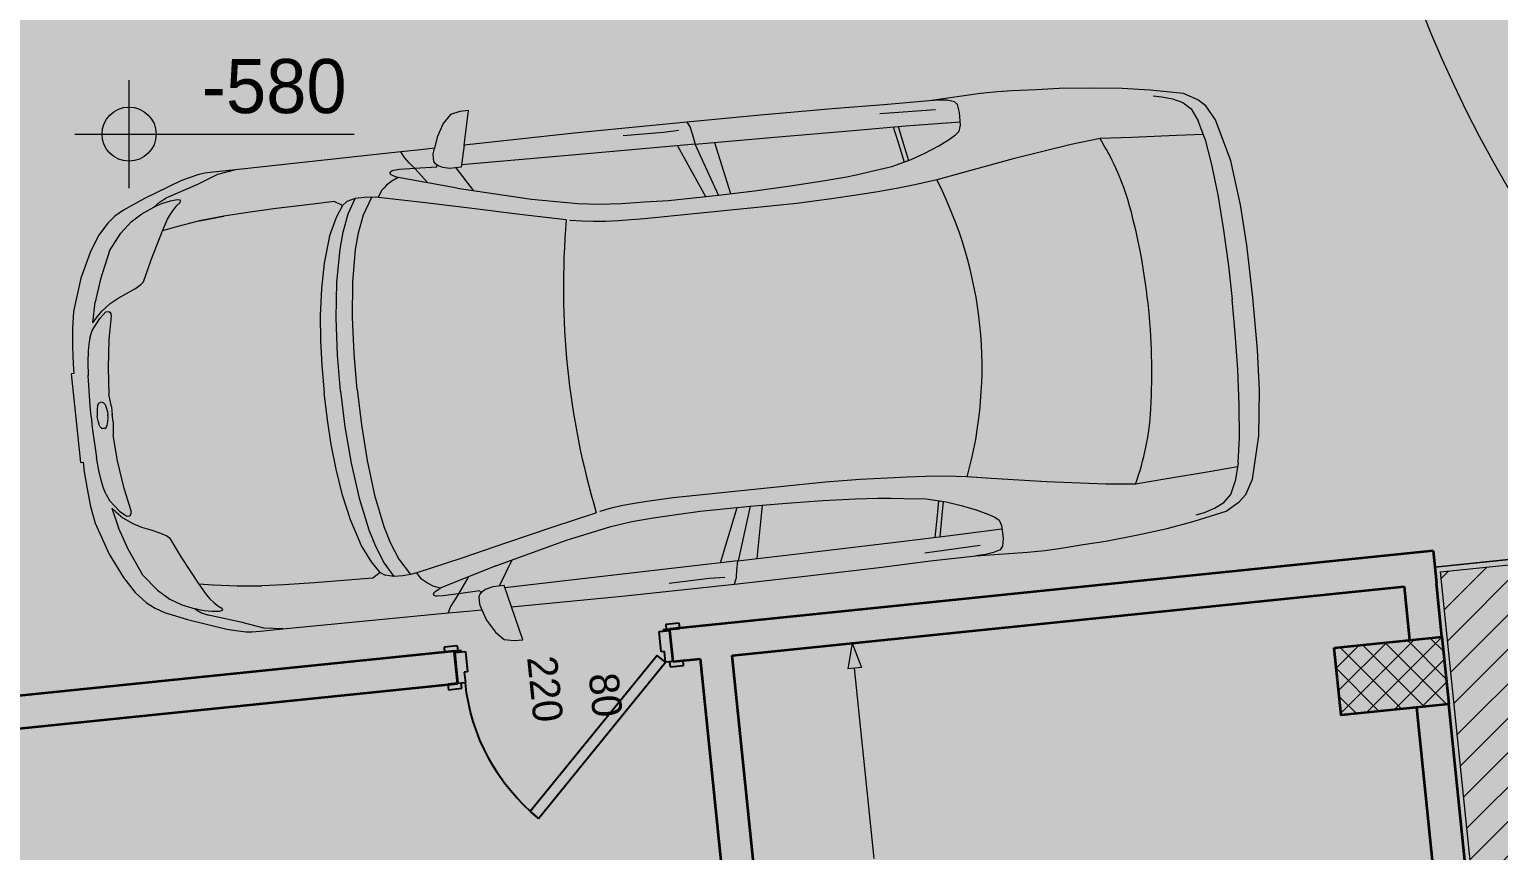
# Model space of a CAD drawing. Header units: millimetres. Extents: x 635850 to 824661, y -5878409 to -5774454.
# Drawn here: x 648276 to 653708, y -5822450 to -5819414 of the extents above; entities that cross this region are included whole.
import ezdxf

# ---------------------------------------------------------------- set-up
doc = ezdxf.new("R2010")
doc.units = ezdxf.units.MM
doc.header["$MEASUREMENT"] = 0
for name, color, linetype, lineweight, true_color in [('A - Ndertesa 2 - 2D Drafting_Pen_No__102', 7, 'Continuous', 13, 0xcccccc), ('A - Ndertesa 2 - 2D Drafting_Pen_No__82', 7, 'Continuous', 20, 0xaaaaaa), ('A - Ndertesa 2 - Muret_Pen_No__102', 7, 'Continuous', 13, 0xcccccc), ('A - Ndertesa 2 - Veturat_Pen_No__102', 7, 'Continuous', 13, 0xcccccc), ('A - Ndërtesa 2 - Dimensionimi Bazik _Pen_No__102', 7, 'Continuous', 13, 0xcccccc), ('A - Ndërtesa 2 - Dimensionimi Bazik _Pen_No__82', 7, 'Continuous', 20, 0xaaaaaa), ('ARCHICAD Door Markers_Pen_No__112', 7, 'Continuous', 13, 0xd5aaaa)]:
    doc.layers.add(name, color=color, linetype=linetype, lineweight=lineweight, true_color=true_color)
for name, color, linetype, lineweight in [('A - Ndertesa 2 - 2D Drafting_Pen_No__121', 255, 'Continuous', 0), ('A - Ndertesa 2 - Kuotat_Pen_No__101', 252, 'Continuous', 13), ('A - Ndertesa 2 - Muret_Pen_No__22', 8, 'Continuous', 35), ('A - Ndërtesa 2 - Shtyllat_Pen_No__101', 252, 'Continuous', 13), ('A - Ndërtesa 2 - Shtyllat_Pen_No__22', 8, 'Continuous', 35), ('ARCHICAD Doors_Pen_No__22', 8, 'Continuous', 35), ('ARCHICAD Doors_Pen_No__42', 8, 'Continuous', 25)]:
    doc.layers.add(name, color=color, linetype=linetype, lineweight=lineweight)
for name, color, linetype in [('A - Ndertesa 2 - Kuotat', 7, 'Continuous'), ('A - Ndertesa 2 - Muret', 7, 'Continuous'), ('A - Ndërtesa 2 - Dimensionimi Bazik', 7, 'Continuous'), ('A - Ndërtesa 2 - Shtyllat', 7, 'Continuous'), ('ARCHICAD Door Markers', 7, 'Continuous'), ('ARCHICAD Doors', 7, 'Continuous')]:
    doc.layers.add(name, color=color, linetype=linetype)
doc.styles.add('GENERATED_STYLE_1', font='GOTHIC.TTF')
doc.dimstyles.new('GENERATED_STYLE__1', dxfattribs={"dimtxt": 150, "dimasz": 91.78744, "dimexe": 0.18, "dimexo": 0.0625, "dimgap": 0, "dimtad": 0, "dimdec": 0, "dimlfac": 0.1, "dimzin": 0, "dimdsep": 46, "dimtxsty": 'GENERATED_STYLE_1', "dimblk": 'ARROWHEAD_5', "dimblk1": 'ARROWHEAD_5', "dimblk2": 'ARROWHEAD_5', "dimcen": 0.09, "dimse1": 1, "dimse2": 1, "dimclrd": 256, "dimclre": 256, "dimclrt": 256, "dimadec": 0, "dimazin": 0, "dimtfac": 1, "dimtdec": 4, "dimtmove": 0, "dimatfit": 3, "dimfxl": 0, "dimtolj": 1, "dimtzin": 0, "dimarcsym": 0})

# ---------------------------------------------------------------- blocks, each defined once
blk = doc.blocks.new('Door 25_2')
at = {"layer": 'ARCHICAD Doors_Pen_No__22', "color": 8, "linetype": 'Continuous', "lineweight": 35}
for p, q in [((-400, 0), (-437, 0)), ((-400, 0), (-437, 0)), ((-400, 0), (-400, -115)), ((-400, 0), (-400, -115)), ((400, 0), (400, -115)), ((400, 0), (400, -115)), ((400, 0), (437, 0)), ((400, 0), (437, 0)), ((-400, -120), (-437, -120)), ((-400, -120), (-437, -120)), ((-400, -115), (-400, -120)), ((-400, -115), (-400, -120)), ((400, -115), (400, -120)), ((400, -115), (400, -120)), ((400, -120), (437, -120)), ((400, -120), (437, -120))]:
    blk.add_line(p, q, dxfattribs=at)
at = {"layer": 'ARCHICAD Doors_Pen_No__42', "color": 8, "linetype": 'Continuous', "lineweight": 25}
for p, q in [((-182.4, 497.8), (-154.1, 526.1)), ((343.7, -28.3), (-182.4, 497.8)), ((-154.1, 526.1), (372, 0)), ((-437, 0), (-437, 19)), ((-437, 19), (-387, 19)), ((-387, 0), (-437, 0)), ((-372, 0), (-400, 0)), ((-400, 0), (-400, -115)), ((-387, 19), (-387, 0)), ((-372, -40), (-372, 0)), ((372, 0), (343.7, -28.3)), ((400, 0), (372, 0)), ((372, 0), (372, -40)), ((387, 19), (437, 19)), ((387, 0), (387, 19)), ((437, 0), (387, 0)), ((400, -115), (400, 0)), ((437, 19), (437, 0)), ((-360, -40), (-372, -40)), ((-360, -115), (-360, -40)), ((372, -40), (360, -40)), ((360, -40), (360, -115)), ((-437, -139), (-437, -120)), ((-437, -120), (-387, -120)), ((-387, -139), (-437, -139)), ((-400, -120), (-400, -115)), ((-400, -115), (-375, -115)), ((-400, -115), (-360, -115)), ((-375, -120), (-400, -120)), ((-387, -120), (-387, -139)), ((-375, -115), (-375, -120)), ((360, -115), (400, -115)), ((375, -120), (375, -115)), ((375, -115), (400, -115)), ((400, -120), (375, -120)), ((387, -120), (437, -120)), ((387, -139), (387, -120)), ((437, -139), (387, -139)), ((400, -115), (400, -120)), ((437, -120), (437, -139))]:
    blk.add_line(p, q, dxfattribs=at)
blk.add_arc((372, 0), 744, 135, 180, dxfattribs=at)
blk = doc.blocks.new('D Marker 25_7')
at = {"layer": 'ARCHICAD Door Markers_Pen_No__112', "color": 9, "lineweight": 13, "true_color": 0xd5aaaa, "char_height": 110, "attachment_point": 7, "rotation": 270, "style": 'GENERATED_STYLE_1'}
for s, insert in [('\\A1;{\\pql;\\pt0;\\fCentury Gothic|b0|i0|c0|p34;220\\fCentury Gothic|b0|i0|c0|p34;\\A1{\\H.66x;\\S^  ;}\\fCentury Gothic|b0|i0|c0|p34;\\fCentury Gothic|b0|i0|c0|p34;}', (-167.8, -50.1)), ('\\A1;{\\pql;\\pt0;\\fCentury Gothic|b0|i0|c0|p34;80\\fCentury Gothic|b0|i0|c0|p34;\\A1{\\H.66x;\\S^  ;}\\fCentury Gothic|b0|i0|c0|p34;\\fCentury Gothic|b0|i0|c0|p34;}', (52.2, -136))]:
    blk.add_mtext(s, dxfattribs=dict(at, insert=insert))
blk = doc.blocks.new('Wall_70', base_point=(648140.3, -5821888.4))
at = {"layer": 'A - Ndertesa 2 - Muret_Pen_No__102', "linetype": 'Continuous', "lineweight": 0, "true_color": 0xcccccc}
for points in [[(653346.3, -5821354.3), (650643.9, -5821631.6), (650656.1, -5821750.9), (653358.6, -5821473.7)], [(653465.7, -5821342.1), (653346.3, -5821354.3), (653358.6, -5821473.7)], [(653358.6, -5821473.7), (653477.9, -5821461.5), (653465.7, -5821342.1)], [(648140.3, -5821888.4), (648152.6, -5822007.8), (649860.3, -5821832.6), (649848.1, -5821713.2)]]:
    blk.add_hatch(color=254, dxfattribs=at).paths.add_polyline_path(points)
at = {"layer": 'A - Ndertesa 2 - Muret_Pen_No__22', "color": 8, "linetype": 'Continuous', "lineweight": 35}
for p, q in [((650643.9, -5821631.6), (650680.7, -5821627.8)), ((650644.4, -5821636.5), (650643.9, -5821631.6)), ((650656.1, -5821750.9), (650644.4, -5821636.5)), ((649848.1, -5821713.2), (649811.2, -5821717)), ((649848.6, -5821718.2), (649848.1, -5821713.2)), ((649860.3, -5821832.6), (649848.6, -5821718.2)), ((650656.1, -5821750.9), (650692.9, -5821747.2)), ((649860.3, -5821832.6), (649823.5, -5821836.3))]:
    blk.add_line(p, q, dxfattribs=at)
at = {"layer": 'A - Ndertesa 2 - Muret_Pen_No__22', "color": 8, "linetype": 'Continuous', "lineweight": 35, "flags": 128}
for points in [[(653465.7, -5821342.1), (650643.9, -5821631.6)], [(653465.7, -5821342.1), (653477.9, -5821461.5)], [(650875, -5821728.5), (653358.6, -5821473.7)], [(649848.1, -5821713.2), (648140.3, -5821888.4)], [(650656.1, -5821750.9), (650755.6, -5821740.7)], [(648152.6, -5822007.8), (649860.3, -5821832.6)], [(648152.6, -5822007.8), (648140.3, -5821888.4)]]:
    blk.add_lwpolyline(points, dxfattribs=at)
at = {"layer": 'ARCHICAD Door Markers', "color": 161, "lineweight": 25, "true_color": 0x40a5ff, "rotation": 5.857081963730829}
blk.add_blockref('D Marker 25_7', (650246, -5821672.4), dxfattribs=at)
at = {"layer": 'ARCHICAD Doors', "color": 21, "linetype": 'Continuous', "lineweight": 18, "true_color": 0xff9955, "xscale": -1, "zscale": 1000, "rotation": 185.8570819637308}
blk.add_blockref('Door 25_2', (650258.2, -5821791.8), dxfattribs=at)
blk = doc.blocks.new('Wall_71', base_point=(653465.7, -5821342.1))
at = {"layer": 'A - Ndertesa 2 - Muret_Pen_No__102', "linetype": 'Continuous', "lineweight": 0, "true_color": 0xcccccc}
for points in [[(653477.9, -5821461.5), (653358.6, -5821473.7), (653378.9, -5821672), (653498.3, -5821659.7)], [(653404.4, -5821920.7), (653562.6, -5823463.1), (653681.9, -5823450.8), (653523.8, -5821908.4)]]:
    blk.add_hatch(color=254, dxfattribs=at).paths.add_polyline_path(points)
at = {"layer": 'A - Ndertesa 2 - Muret_Pen_No__22', "color": 8, "linetype": 'Continuous', "lineweight": 35, "flags": 128}
for points in [[(653358.6, -5821473.7), (653378.9, -5821672)], [(653498.3, -5821659.7), (653477.9, -5821461.5)], [(653404.4, -5821920.7), (653562.6, -5823463.1)], [(653681.9, -5823450.8), (653523.8, -5821908.4)]]:
    blk.add_lwpolyline(points, dxfattribs=at)
blk = doc.blocks.new('Wall_75', base_point=(651019.3, -5823724))
at = {"layer": 'A - Ndertesa 2 - Muret_Pen_No__102', "linetype": 'Continuous', "lineweight": 0, "true_color": 0xcccccc}
blk.add_hatch(color=254, dxfattribs=at).paths.add_polyline_path([(651079, -5823717.9), (650875, -5821728.5), (650755.6, -5821740.7), (650959.6, -5823730.1)])
at = {"layer": 'A - Ndertesa 2 - Muret_Pen_No__22', "color": 8, "linetype": 'Continuous', "lineweight": 35, "flags": 128}
for points in [[(650755.6, -5821740.7), (650959.6, -5823730.1)], [(651079, -5823717.9), (650875, -5821728.5)]]:
    blk.add_lwpolyline(points, dxfattribs=at)
blk = doc.blocks.new('Column_99', base_point=(653312.1, -5821804.5))
at = {"layer": 'A - Ndërtesa 2 - Shtyllat_Pen_No__101', "linetype": 'Continuous', "lineweight": 13}
h = blk.add_hatch(dxfattribs=at)
h.set_pattern_fill('Concrete_Block', color=252, style=0, pattern_type=2)
h.set_pattern_definition([(45, (664183.82, -5827429.525), (-45.96194, 45.96194), []), (135, (664183.82, -5827429.525), (45.96194, 45.96194), [])])
h.paths.add_polyline_path([(653100.4, -5821700.5), (653125.9, -5821949.2), (653523.8, -5821908.4), (653498.3, -5821659.7)])
at = {"layer": 'A - Ndërtesa 2 - Shtyllat_Pen_No__22', "color": 8, "linetype": 'Continuous', "lineweight": 35, "flags": 128}
blk.add_lwpolyline([(653100.4, -5821700.5), (653498.3, -5821659.7), (653523.8, -5821908.4), (653125.9, -5821949.2)], close=True, dxfattribs=at)
blk = doc.blocks.new('Car 05 25_2')
at = {"layer": 'A - Ndertesa 2 - Veturat_Pen_No__102', "color": 254, "linetype": 'Continuous', "lineweight": 13, "true_color": 0xcccccc}
for p, q in [((124.6, 791.4), (129, 820.5)), ((129, 820.5), (138.9, 832.4)), ((138.9, 832.4), (165.2, 840.3)), ((165.2, 840.3), (194.7, 844.3)), ((194.7, 844.3), (230.8, 845.5)), ((210.9, 809.2), (418.1, 816.2)), ((1119.5, 833.3), (1115.1, 808.9)), ((1120.2, 836.3), (1119.5, 833.3)), ((1120.7, 838.2), (1120.2, 836.3)), ((1129.9, 858.5), (1120.7, 838.2)), ((1162.6, 830.5), (1220.1, 829.1)), ((1220.1, 829.1), (1369.7, 831.5)), ((1957.8, 858.1), (1977.2, 777.4)), ((2075.3, 835.7), (2067.9, 857.7)), ((2075.2, 809.4), (2075.3, 835.7)), ((2166.8, 813.8), (2182.3, 834.1)), ((2182.3, 834.1), (2193.2, 856.5)), ((2808, 852.6), (2876.9, 843.3)), ((2876.9, 843.3), (2954.2, 813.7)), ((2904.1, 832.9), (2905.1, 832.8)), ((-664.9, 761), (-701.1, 743.3)), ((-626.6, 772.5), (-664.9, 761)), ((-594.9, 778.5), (-626.6, 772.5)), ((125.7, 743.9), (124.6, 791.4)), ((327.4, 761.9), (125.4, 756.5)), ((522, 764.7), (327.4, 761.9)), ((355.3, 762.3), (339.1, 683.1)), ((373.4, 762.6), (357.2, 683.4)), ((813.6, 769.3), (522, 764.7)), ((1108.6, 774), (813.6, 769.3)), ((1036.3, 772.8), (996.5, 578.8)), ((1042, 578), (1107.6, 774)), ((1173.3, 774.9), (1090.3, 577.9)), ((1115.1, 808.9), (1108.6, 774)), ((1108.6, 774), (1537.6, 780)), ((1537.6, 780), (1975, 786.1)), ((1939.2, 686.2), (1995.9, 777.4)), ((1977.2, 777.4), (2019.6, 777.4)), ((2000.4, 701.6), (2213.5, 763)), ((2019.6, 777.4), (2044.5, 783.1)), ((2044.5, 783.1), (2063.4, 792.3)), ((2063.4, 792.3), (2070.4, 799.9)), ((2068.7, 787.7), (2065.4, 794.5)), ((2068.7, 787.7), (2148, 790.5)), ((2070.4, 799.9), (2075.2, 809.4)), ((2106.5, 732.2), (2148, 790.5)), ((2148, 790.5), (2166.8, 813.8)), ((2148, 790.5), (2205.6, 792.2)), ((2205.6, 792.2), (2227.2, 791)), ((2226.6, 769.9), (2213.5, 763)), ((2213.5, 763), (2238.3, 752.2)), ((2234.4, 774), (2226.6, 769.9)), ((2227.2, 791), (2232.6, 790)), ((2232.6, 790), (2237.9, 787.3)), ((2238.5, 776.9), (2234.4, 774)), ((2240.8, 784), (2237.9, 787.3)), ((2238.5, 776.9), (2240.9, 780.5)), ((2240.9, 780.5), (2240.8, 784)), ((2954.2, 813.7), (3075.8, 774.7)), ((3022.5, 758.3), (3023.7, 762.5)), ((3023.7, 762.5), (3034.6, 765.1)), ((3034.6, 765.1), (3046.9, 763.8)), ((3046.9, 763.8), (3060.9, 762.9)), ((3060.9, 762.9), (3089.9, 757.4)), ((3100.5, 763.1), (3075.8, 774.7)), ((3114.1, 753.3), (3100.5, 763.1)), ((-729.4, 716.4), (-750.6, 669.8)), ((-701.1, 743.3), (-729.4, 716.4)), ((132.4, 722.8), (125.7, 743.9)), ((146.7, 710.6), (132.4, 722.8)), ((171.3, 696.6), (146.7, 710.6)), ((2238.3, 752.2), (2258.5, 739.7)), ((2258.5, 739.7), (2269, 731.1)), ((2269, 731.1), (2278.8, 722)), ((2278.8, 722), (2293.8, 697.7)), ((3024.5, 753.7), (3022.5, 758.3)), ((3037.9, 743.5), (3024.5, 753.7)), ((3050.6, 730.7), (3037.9, 743.5)), ((3064.5, 714.6), (3050.6, 730.7)), ((3077, 697.8), (3064.5, 714.6)), ((3089.9, 757.4), (3108.4, 751.4)), ((3108.4, 751.4), (3122.9, 746.4)), ((3122.9, 746.4), (3114.1, 753.3)), ((3170.1, 726.6), (3122.9, 746.4)), ((3211.7, 701), (3170.1, 726.6)), ((-768.3, 602.3), (-750.6, 669.8)), ((212.6, 676.5), (171.3, 696.6)), ((266.3, 654.6), (212.6, 676.5)), ((319.5, 636.4), (266.3, 654.6)), ((339.1, 683.1), (329.6, 633.9)), ((357.2, 683.4), (346.8, 629.5)), ((2000.4, 701.6), (1730.4, 633.8)), ((1952.8, 621.3), (2122, 660)), ((2122, 660), (2293.8, 697.7)), ((2293.8, 697.7), (2317.2, 700.7)), ((2293.8, 697.6), (2293.8, 697.7)), ((2317.2, 700.7), (2345.7, 702.7)), ((2355.1, 639.9), (2317.2, 700.7)), ((2345.7, 702.7), (2378.9, 702)), ((2410.1, 649.1), (2378.9, 702)), ((2378.9, 702), (2410.6, 694.2)), ((2410.6, 694.2), (2410.6, 694.2)), ((2428.7, 681.7), (2410.6, 694.2)), ((2428.7, 681.7), (2457.3, 700)), ((2428.8, 681.7), (2428.7, 681.7)), ((2428.8, 681.7), (2456.7, 639.8)), ((2457.3, 700), (2535.5, 698)), ((2535.4, 698), (2673.2, 695.5)), ((2535.5, 698), (2535.5, 698)), ((2673.2, 695.5), (2787.2, 691.5)), ((2787.2, 691.5), (2868.4, 687.2)), ((2868.4, 687.2), (2959.7, 679)), ((2959.7, 679), (2868.4, 687.2)), ((2959.7, 679), (3047.2, 666.2)), ((3047.2, 666.2), (3100, 656.6)), ((3100, 656.6), (3077, 697.8)), ((3152.9, 553.9), (3100, 656.6)), ((3254.3, 663.2), (3211.7, 701)), ((3301.9, 602.8), (3254.3, 663.2)), ((-768.3, 602.3), (-782.8, 510)), ((-764.3, 617.3), (-665.7, 624)), ((-665.7, 624), (-500.9, 634.2)), ((-500.9, 634.2), (-383, 642)), ((-383, 642), (-274.2, 631.3)), ((-274.2, 631.3), (-56.4, 600.5)), ((-56.4, 600.5), (145.9, 566.6)), ((392.7, 617.8), (319.5, 636.4)), ((474.8, 607.1), (392.7, 617.8)), ((521.3, 601.6), (474.8, 607.1)), ((570, 596.8), (521.3, 601.6)), ((1562, 600.6), (1483.9, 590.1)), ((1730.4, 633.8), (1562, 600.6)), ((1779.6, 581.8), (1952.8, 621.3)), ((2379.8, 575.4), (2355.1, 639.9)), ((2436, 583.2), (2410.1, 649.1)), ((2456.7, 639.8), (2487.2, 574.3)), ((3301.9, 602.8), (3346, 501.4)), ((145.9, 566.6), (233.3, 552.3)), ((233.3, 552.3), (315.3, 541.4)), ((652.6, 591), (570, 596.8)), ((772.8, 585), (652.6, 591)), ((907.3, 580.3), (772.8, 585)), ((1042, 578), (907.3, 580.3)), ((1227.8, 577.5), (1042, 578)), ((1316.1, 580.5), (1227.8, 577.5)), ((1403, 584.4), (1316.1, 580.5)), ((1483.9, 590.1), (1403, 584.4)), ((1610.7, 544.1), (1779.6, 581.8)), ((2397.3, 514.3), (2379.8, 575.4)), ((2453.6, 521.6), (2436, 583.2)), ((2487.2, 574.3), (2491.8, 562)), ((2491.8, 562), (2517.9, 477)), ((3189.6, 475.6), (3152.9, 553.9)), ((-782.8, 510), (-794.5, 390.6)), ((315.3, 541.4), (384.3, 535.1)), ((384.3, 535.1), (454.2, 530.4)), ((454.2, 530.4), (526.2, 526.3)), ((526.2, 526.3), (627.7, 521.8)), ((627.7, 521.8), (756.8, 518.1)), ((756.8, 518.1), (1322.6, 518.1)), ((1322.6, 518.1), (1420.5, 521.7)), ((1420.5, 521.7), (1466.6, 524)), ((1466.6, 524), (1510.9, 527.6)), ((1510.9, 527.6), (1554.3, 533.1)), ((1554.3, 533.1), (1596.8, 541)), ((1597.3, 541.2), (1596.7, 540.9)), ((2419.3, 395.7), (2397.3, 514.3)), ((2477.6, 401.1), (2453.6, 521.6)), ((3346, 501.4), (3374.3, 419.6)), ((2517.9, 477), (2537.5, 384.1)), ((3199.4, 466.8), (3189.6, 475.6)), ((3220.7, 454.4), (3199.4, 466.8)), ((3256.1, 439.2), (3220.7, 454.4)), ((3288.4, 425.1), (3256.1, 439.2)), ((-794.5, 390.6), (-802.4, 258.7)), ((2433.7, 266.1), (2419.3, 395.7)), ((2493.9, 269.1), (2477.6, 401.1)), ((2537.5, 384.1), (2551.5, 285.6)), ((3319.4, 408.4), (3288.4, 425.1)), ((3353.5, 384.3), (3319.4, 408.4)), ((3377.2, 360), (3353.5, 384.3)), ((3391.1, 344.2), (3374.3, 419.6)), ((3321.2, 370.5), (3321, 362.1)), ((3321, 362.1), (3338.3, 276.9)), ((3324.7, 377.3), (3321.2, 370.5)), ((3328.3, 379.6), (3324.7, 377.3)), ((3338.5, 379.5), (3328.3, 379.6)), ((3363.6, 357.8), (3338.5, 379.5)), ((3396.7, 315.8), (3363.6, 357.8)), ((3391.1, 344.2), (3377.2, 360)), ((2551.5, 285.6), (2559.7, 193.7)), ((3338.3, 276.9), (3351.9, 172.7)), ((3408.1, 289.4), (3396.7, 315.8)), ((3408.1, 289.4), (3413.8, 267.3)), ((-802.4, 258.7), (-806.8, 124.9)), ((2441.6, 132), (2433.7, 266.1)), ((2503.1, 133.2), (2493.9, 269.1)), ((3413.8, 267.3), (3418.5, 242.9)), ((3418.5, 242.9), (3424, 200.7)), ((2559.7, 193.7), (2564.4, 101.2)), ((3351.9, 172.7), (3358.3, 75.9)), ((3424, 200.7), (3427.7, 152)), ((-806.8, 124.9), (-808, 0)), ((2444, 0), (2441.6, 132)), ((2506, 0), (2503.1, 133.2)), ((3432.4, 40), (3427.7, 152)), ((2564.4, 101.2), (2566, 0)), ((3354, 27.9), (3358.3, 75.9)), ((3431.8, 57.4), (3431.8, 56.8)), ((-806.8, -124.9), (-808, 0)), ((2444, 0), (2441.6, -132)), ((2564.4, -101.2), (2566, 0)), ((3354, 27.9), (3354, -0.8)), ((3354, -27.9), (3354, 0.8)), ((3370.9, 11.7), (3370.3, -0.8)), ((3370.9, -11.7), (3370.3, 0.8)), ((3372.5, 23.7), (3370.9, 11.7)), ((3376.3, 39), (3372.5, 23.7)), ((3382, 46.6), (3376.3, 39)), ((3386.2, 48.4), (3382, 46.6)), ((3386.2, 48.4), (3394.3, 48.4)), ((3398.5, 46.6), (3394.3, 48.4)), ((3404.2, 39), (3398.5, 46.6)), ((3404.2, 39), (3408, 23.7)), ((3408, 23.7), (3409.8, 8.1)), ((3409.8, 8.1), (3409.8, 0)), ((3432, 0), (3432.4, 40)), ((3432, 0), (3432.4, -40)), ((2506, 0), (2503.1, -133.2)), ((3354, -27.9), (3358.3, -75.9)), ((3372.5, -23.7), (3370.9, -11.7)), ((3376.3, -39), (3372.5, -23.7)), ((3382, -46.6), (3376.3, -39)), ((3386.2, -48.4), (3382, -46.6)), ((3386.2, -48.4), (3394.3, -48.4)), ((3398.5, -46.6), (3394.3, -48.4)), ((3404.2, -39), (3398.5, -46.6)), ((3404.2, -39), (3408, -23.7)), ((3408, -23.7), (3409.8, -8.1)), ((3409.8, -8.1), (3409.8, 0)), ((3432.4, -40), (3427.7, -152)), ((2559.7, -193.7), (2564.4, -101.2)), ((3351.9, -172.7), (3358.3, -75.9)), ((3431.8, -57.4), (3431.8, -56.8)), ((-802.4, -258.7), (-806.8, -124.9)), ((2441.6, -132), (2433.7, -266.1)), ((2503.1, -133.2), (2493.9, -269.1)), ((3424, -200.7), (3427.7, -152)), ((2551.5, -285.6), (2559.7, -193.7)), ((3338.3, -276.9), (3351.9, -172.7)), ((3418.5, -242.9), (3424, -200.7)), ((-794.5, -390.6), (-802.4, -258.7)), ((2433.7, -266.1), (2419.3, -395.7)), ((2493.9, -269.1), (2477.6, -401.1)), ((3408.1, -289.4), (3413.8, -267.3)), ((3413.8, -267.3), (3418.5, -242.9)), ((2537.5, -384.1), (2551.5, -285.6)), ((3321, -362.1), (3338.3, -276.9)), ((3396.7, -315.8), (3363.6, -357.8)), ((3408.1, -289.4), (3396.7, -315.8)), ((3321.2, -370.5), (3321, -362.1)), ((3324.7, -377.3), (3321.2, -370.5)), ((3328.3, -379.6), (3324.7, -377.3)), ((3338.5, -379.5), (3328.3, -379.6)), ((3363.6, -357.8), (3338.5, -379.5)), ((3377.2, -360), (3353.5, -384.3)), ((3391.1, -344.2), (3374.3, -419.6)), ((3391.1, -344.2), (3377.2, -360)), ((-782.8, -510), (-794.5, -390.6)), ((2419.3, -395.7), (2397.3, -514.3)), ((2477.6, -401.1), (2453.6, -521.6)), ((2517.9, -477), (2537.5, -384.1)), ((3288.4, -425.1), (3256.1, -439.2)), ((3319.4, -408.4), (3288.4, -425.1)), ((3353.5, -384.3), (3319.4, -408.4)), ((3346, -501.4), (3374.3, -419.6)), ((2491.8, -562), (2517.9, -477)), ((3189.6, -475.6), (3152.9, -553.9)), ((3199.4, -466.8), (3189.6, -475.6)), ((3220.7, -454.4), (3199.4, -466.8)), ((3256.1, -439.2), (3220.7, -454.4)), ((-768.3, -602.3), (-782.8, -510)), ((233.3, -552.3), (315.3, -541.4)), ((315.3, -541.4), (384.3, -535.1)), ((384.3, -535.1), (454.2, -530.4)), ((454.2, -530.4), (526.2, -526.3)), ((526.2, -526.3), (627.7, -521.8)), ((627.7, -521.8), (756.8, -518.1)), ((756.8, -518.1), (1322.6, -518.1)), ((1322.6, -518.1), (1420.5, -521.7)), ((1420.5, -521.7), (1466.6, -524)), ((1466.6, -524), (1510.9, -527.6)), ((1510.9, -527.6), (1554.3, -533.1)), ((1554.3, -533.1), (1596.8, -541)), ((1597.3, -541.2), (1596.7, -540.9)), ((2397.3, -514.3), (2379.8, -575.4)), ((2453.6, -521.6), (2436, -583.2)), ((3301.9, -602.8), (3346, -501.4)), ((-56.4, -600.5), (145.9, -566.6)), ((145.9, -566.6), (233.3, -552.3)), ((570, -596.8), (521.3, -601.6)), ((652.6, -591), (570, -596.8)), ((772.8, -585), (652.6, -591)), ((907.3, -580.3), (772.8, -585)), ((1042, -578), (907.3, -580.3)), ((1036.3, -772.8), (996.5, -578.8)), ((1227.8, -577.5), (1042, -578)), ((1042, -578), (1107.6, -774)), ((1173.3, -774.9), (1090.3, -577.9)), ((1316.1, -580.5), (1227.8, -577.5)), ((1403, -584.4), (1316.1, -580.5)), ((1483.9, -590.1), (1403, -584.4)), ((1562, -600.6), (1483.9, -590.1)), ((1610.7, -544.1), (1779.6, -581.8)), ((1779.6, -581.8), (1952.8, -621.3)), ((2379.8, -575.4), (2355.1, -639.9)), ((2436, -583.2), (2410.1, -649.1)), ((2456.7, -639.8), (2487.2, -574.3)), ((2487.2, -574.3), (2491.8, -562)), ((3152.9, -553.9), (3100, -656.6)), ((-768.3, -602.3), (-750.6, -669.8)), ((-764.3, -617.3), (-665.7, -624)), ((-665.7, -624), (-500.9, -634.2)), ((-500.9, -634.2), (-383, -642)), ((-383, -642), (-274.2, -631.3)), ((-274.2, -631.3), (-56.4, -600.5)), ((319.5, -636.4), (266.3, -654.6)), ((392.7, -617.8), (319.5, -636.4)), ((339.1, -683.1), (329.6, -633.9)), ((357.2, -683.4), (346.8, -629.5)), ((474.8, -607.1), (392.7, -617.8)), ((521.3, -601.6), (474.8, -607.1)), ((1730.4, -633.8), (1562, -600.6)), ((2000.4, -701.6), (1730.4, -633.8)), ((1952.8, -621.3), (2122, -660)), ((2355.1, -639.9), (2317.2, -700.7)), ((2410.1, -649.1), (2378.9, -702)), ((2428.8, -681.7), (2456.7, -639.8)), ((3301.9, -602.8), (3254.3, -663.2)), ((-729.4, -716.4), (-750.6, -669.8)), ((171.3, -696.6), (146.7, -710.6)), ((212.6, -676.5), (171.3, -696.6)), ((266.3, -654.6), (212.6, -676.5)), ((355.3, -762.3), (339.1, -683.1)), ((373.4, -762.6), (357.2, -683.4)), ((1939.2, -686.2), (1995.9, -777.4)), ((2000.4, -701.6), (2213.5, -763)), ((2122, -660), (2293.8, -697.7)), ((2278.8, -722), (2293.8, -697.7)), ((2293.8, -697.6), (2293.8, -697.7)), ((2293.8, -697.7), (2317.2, -700.7)), ((2317.2, -700.7), (2345.7, -702.7)), ((2345.7, -702.7), (2378.9, -702)), ((2378.9, -702), (2410.6, -694.2)), ((2428.7, -681.7), (2410.6, -694.2)), ((2410.6, -694.2), (2410.6, -694.2)), ((2428.8, -681.7), (2428.7, -681.7)), ((2428.7, -681.7), (2457.3, -700)), ((2457.3, -700), (2535.5, -698)), ((2535.4, -698), (2673.2, -695.5)), ((2535.5, -698), (2535.5, -698)), ((2673.2, -695.5), (2787.2, -691.5)), ((2787.2, -691.5), (2868.4, -687.2)), ((2868.4, -687.2), (2959.7, -679)), ((2959.7, -679), (2868.4, -687.2)), ((2959.7, -679), (3047.2, -666.2)), ((3047.2, -666.2), (3100, -656.6)), ((3077, -697.8), (3064.5, -714.6)), ((3100, -656.6), (3077, -697.8)), ((3211.7, -701), (3170.1, -726.6)), ((3254.3, -663.2), (3211.7, -701)), ((-701.1, -743.3), (-729.4, -716.4)), ((-664.9, -761), (-701.1, -743.3)), ((125.7, -743.9), (124.6, -791.4)), ((327.4, -761.9), (125.4, -756.5)), ((132.4, -722.8), (125.7, -743.9)), ((146.7, -710.6), (132.4, -722.8)), ((2106.5, -732.2), (2148, -790.5)), ((2213.5, -763), (2238.3, -752.2)), ((2238.3, -752.2), (2258.5, -739.7)), ((2258.5, -739.7), (2269, -731.1)), ((2269, -731.1), (2278.8, -722)), ((3024.5, -753.7), (3022.5, -758.3)), ((3022.5, -758.3), (3023.7, -762.5)), ((3037.9, -743.5), (3024.5, -753.7)), ((3050.6, -730.7), (3037.9, -743.5)), ((3064.5, -714.6), (3050.6, -730.7)), ((3060.9, -762.9), (3089.9, -757.4)), ((3089.9, -757.4), (3108.4, -751.4)), ((3114.1, -753.3), (3100.5, -763.1)), ((3108.4, -751.4), (3122.9, -746.4)), ((3122.9, -746.4), (3114.1, -753.3)), ((3170.1, -726.6), (3122.9, -746.4)), ((-626.6, -772.5), (-664.9, -761)), ((-594.9, -778.5), (-626.6, -772.5)), ((124.6, -791.4), (129, -820.5)), ((210.9, -809.2), (418.1, -816.2)), ((522, -764.7), (327.4, -761.9)), ((813.6, -769.3), (522, -764.7)), ((1108.6, -774), (813.6, -769.3)), ((1108.6, -774), (1537.6, -780)), ((1115.1, -808.9), (1108.6, -774)), ((1119.5, -833.3), (1115.1, -808.9)), ((1537.6, -780), (1975, -786.1)), ((1957.8, -858.1), (1977.2, -777.4)), ((1977.2, -777.4), (2019.6, -777.4)), ((2019.6, -777.4), (2044.5, -783.1)), ((2044.5, -783.1), (2063.4, -792.3)), ((2063.4, -792.3), (2070.4, -799.9)), ((2068.7, -787.7), (2065.4, -794.5)), ((2068.7, -787.7), (2148, -790.5)), ((2070.4, -799.9), (2075.2, -809.4)), ((2075.2, -809.4), (2075.3, -835.7)), ((2148, -790.5), (2166.8, -813.8)), ((2148, -790.5), (2205.6, -792.2)), ((2166.8, -813.8), (2182.3, -834.1)), ((2205.6, -792.2), (2227.2, -791)), ((2226.6, -769.9), (2213.5, -763)), ((2234.4, -774), (2226.6, -769.9)), ((2227.2, -791), (2232.6, -790)), ((2232.6, -790), (2237.9, -787.3)), ((2238.5, -776.9), (2234.4, -774)), ((2240.8, -784), (2237.9, -787.3)), ((2238.5, -776.9), (2240.9, -780.5)), ((2240.9, -780.5), (2240.8, -784)), ((2876.9, -843.3), (2954.2, -813.7)), ((2954.2, -813.7), (3075.8, -774.7)), ((3023.7, -762.5), (3034.6, -765.1)), ((3034.6, -765.1), (3046.9, -763.8)), ((3046.9, -763.8), (3060.9, -762.9)), ((3100.5, -763.1), (3075.8, -774.7)), ((129, -820.5), (138.9, -832.4)), ((138.9, -832.4), (165.2, -840.3)), ((165.2, -840.3), (194.7, -844.3)), ((194.7, -844.3), (230.8, -845.5)), ((1120.2, -836.3), (1119.5, -833.3)), ((1120.7, -838.2), (1120.2, -836.3)), ((1129.9, -858.5), (1120.7, -838.2)), ((1162.6, -830.5), (1220.1, -829.1)), ((1220.1, -829.1), (1369.7, -831.5)), ((2075.3, -835.7), (2067.9, -857.7)), ((2182.3, -834.1), (2193.2, -856.5)), ((2808, -852.6), (2876.9, -843.3))]:
    blk.add_line(p, q, dxfattribs=at)
at = {"layer": 'A - Ndertesa 2 - Veturat_Pen_No__102', "color": 254, "linetype": 'Continuous', "lineweight": 13, "true_color": 0xcccccc, "flags": 128}
blk.add_lwpolyline([(-483.1, -817.3), (-372.3, -830.2), (-251.8, -841), (-168.2, -844.6), (-78.4, -850.6), (-24, -852.3), (40.3, -852.3), (230.8, -845.5), (400, -847.6), (590.7, -851.7), (856.5, -856.2), (1129.9, -858.5), (1536.1, -860.4), (1957.8, -858.1), (1928.9, -983.2), (1961.1, -983.2), (1996.9, -974.9), (2026.9, -945), (2054.6, -897.6), (2067.9, -857.7), (2119.9, -857.4), (2193.2, -856.5), (2808, -852.6), (2855.7, -852.6), (2891.4, -852.5), (2922.5, -852), (2945.2, -849.4), (2989.6, -839.6), (3013.6, -833.1), (3154.3, -782.6), (3235.9, -747.6), (3269.1, -728.3), (3298.6, -705.6), (3337.3, -663.4), (3374.5, -603.6), (3418.4, -512.7), (3457.5, -393.1), (3468.3, -330.9), (3474.5, -263.7), (3478.3, -199.9), (3479.4, -164.9), (3489.5, -164.9), (3489.5, 164.9), (3479.4, 164.9), (3478.3, 199.9), (3474.5, 263.7), (3468.3, 330.9), (3457.5, 393.1), (3418.4, 512.7), (3374.5, 603.6), (3337.3, 663.4), (3298.6, 705.6), (3269.1, 728.3), (3235.9, 747.6), (3154.3, 782.6), (3013.6, 833.1), (2989.6, 839.6), (2945.2, 849.4), (2922.5, 852), (2891.4, 852.5), (2855.7, 852.6), (2808, 852.6), (2193.2, 856.5), (2119.9, 857.4), (2067.9, 857.7), (2054.6, 897.6), (2026.9, 945), (1996.9, 974.9), (1961.1, 983.2), (1928.9, 983.2), (1957.8, 858.1), (1536.1, 860.4), (1129.9, 858.5), (856.5, 856.2), (590.7, 851.7), (400, 847.6), (230.8, 845.5), (40.3, 852.3), (-24, 852.3), (-78.4, 850.6), (-168.2, 844.6), (-251.8, 841), (-372.3, 830.2), (-483.1, 817.3), (-585.2, 801), (-706.3, 775.8), (-757.7, 747), (-784.8, 721.8), (-815, 667.8), (-855.1, 511), (-874.7, 345), (-882.9, 194.7), (-885.4, 0), (-882.9, -194.7), (-874.7, -345), (-855.1, -511), (-815, -667.8), (-784.8, -721.8), (-757.7, -747), (-706.3, -775.8), (-585.2, -801)], close=True, dxfattribs=at)
at = {"layer": 'A - Ndertesa 2 - Veturat_Pen_No__102', "color": 254, "linetype": 'Continuous', "lineweight": 13, "true_color": 0xcccccc}
for centre, radius, start, end in [((492.9, 217.7), 973.2, 154.1545, 170.9117), ((1649.8, 0), 1520.4, 158.6992, 201.3008), ((-1245.2, 0), 2907.3, 349.2142, 10.7858), ((1856.4, -1.7), 2354, 170.8804, 189.9223), ((492.9, -217.7), 973.2, 191.2305, 205.8455)]:
    blk.add_arc(centre, radius, start, end, dxfattribs=at)
blk = doc.blocks.new('Dimension_2', base_point=(648644.9, -5819801.5))
at = {"layer": 'A - Ndertesa 2 - Kuotat_Pen_No__101', "linetype": 'Continuous', "lineweight": 13}
for points in [[(648644.9, -5819801.5), (648744.9, -5819801.5), (648737.3, -5819763.2), (648715.6, -5819730.8), (648683.1, -5819709.1), (648644.9, -5819701.5)], [(648644.9, -5819801.5), (648544.9, -5819801.5), (648552.5, -5819839.8), (648574.2, -5819872.2), (648606.6, -5819893.9), (648644.9, -5819901.5)]]:
    blk.add_hatch(color=252, dxfattribs=at).paths.add_polyline_path(points)
at = {"layer": 'A - Ndertesa 2 - Kuotat_Pen_No__101', "color": 252, "linetype": 'Continuous', "lineweight": 13}
for p, q in [((648644.9, -5820001.5), (648644.9, -5819601.5)), ((648444.9, -5819801.5), (648844.9, -5819801.5)), ((648844.9, -5819801.5), (649476.8, -5819801.5))]:
    blk.add_line(p, q, dxfattribs=at)
blk.add_circle((648644.9, -5819801.5), 100, dxfattribs=at)
at = {"layer": 'A - Ndertesa 2 - Kuotat_Pen_No__101', "color": 252, "lineweight": 13, "insert": (648913.9, -5819726.5), "char_height": 200, "attachment_point": 7, "style": 'GENERATED_STYLE_1'}
blk.add_mtext('\\A1;{\\pql;\\fCentury Gothic|b0|i0|c0|p34;-580}', dxfattribs=at)
blk = doc.blocks.new('*D1479', base_point=(664183.8, -5827429.5))
at = {"layer": 'A - Ndërtesa 2 - Dimensionimi Bazik _Pen_No__102', "linetype": 'Continuous', "lineweight": 13, "true_color": 0xcccccc}
for points in [[(651317.8, -5821683.1), (651302.5, -5821778.4), (651352.2, -5821773.3)], [(651521.9, -5823672.4), (651537.3, -5823577.1), (651487.5, -5823582.2)]]:
    blk.add_hatch(color=254, dxfattribs=at).paths.add_polyline_path(points)
at = {"layer": 'A - Ndërtesa 2 - Dimensionimi Bazik _Pen_No__102', "color": 254, "linetype": 'Continuous', "lineweight": 13, "true_color": 0xcccccc}
for p, q in [((651317.8, -5821683.1), (651302.5, -5821778.4)), ((651317.8, -5821683.1), (651352.2, -5821773.3)), ((651352.2, -5821773.3), (651302.5, -5821778.4)), ((651399.5, -5822479), (651327.4, -5821775.9)), ((651512.4, -5823579.6), (651440.3, -5822876.5)), ((651487.5, -5823582.2), (651537.3, -5823577.1)), ((651521.9, -5823672.4), (651487.5, -5823582.2)), ((651521.9, -5823672.4), (651537.3, -5823577.1))]:
    blk.add_line(p, q, dxfattribs=at)
at = {"layer": 'A - Ndërtesa 2 - Dimensionimi Bazik _Pen_No__82', "color": 253, "lineweight": 20, "true_color": 0xaaaaaa, "insert": (651327.3, -5822510.5), "char_height": 150, "attachment_point": 7, "rotation": 275.8571, "style": 'GENERATED_STYLE_1'}
blk.add_mtext('\\A1;{\\pql;\\fCentury Gothic|b0|i0|c0|p34;200}', dxfattribs=at)
blk = doc.blocks.new('ARROWHEAD_5')
at = {"linetype": 'Continuous', "lineweight": 0}
blk.add_hatch(color=0, dxfattribs=at).paths.add_polyline_path([(-1, 0.2679), (0, 0), (-1, -0.2679)])
at = {"color": 0, "linetype": 'Continuous', "lineweight": 0}
blk.add_line((0, 0), (-1, 0), dxfattribs=at)

msp = doc.modelspace()

# ---------------------------------------------------------------- hatches: boundary and pattern name
at = {"layer": 'A - Ndertesa 2 - 2D Drafting_Pen_No__102', "linetype": 'Continuous', "lineweight": 13, "true_color": 0xcccccc}
h = msp.add_hatch(dxfattribs=at)
h.set_pattern_fill('Thermal_Block', color=254, style=0, pattern_type=2)
h.set_pattern_definition([(45, (664183.82, -5827429.525), (-63.6396, 63.6396), [])])
h.paths.add_polyline_path([(652522.4, -5823710.5), (653716.1, -5823588.3), (653493.7, -5821419.6), (654249.8, -5821342.1), (654785.8, -5826567.1), (652827.2, -5826683.3)])
at = {"layer": 'A - Ndertesa 2 - 2D Drafting_Pen_No__121', "linetype": 'Continuous', "lineweight": 0, "true_color": 0x3f3f3f}
msp.add_hatch(color=250, dxfattribs=at).paths.add_polyline_path([(675560.3, -5793210.7), (676734.1, -5804653.3), (677884.2, -5815864.6), (678448.4, -5821364.6), (678862.1, -5825397.4), (667616.7, -5826070.1), (648434.7, -5827217.5), (645265, -5796318.5)])

# ---------------------------------------------------------------- linework, layer by layer
at = {"layer": 'A - Ndertesa 2 - 2D Drafting_Pen_No__102', "color": 254, "linetype": 'Continuous', "lineweight": 13, "true_color": 0xcccccc, "flags": 128}
msp.add_lwpolyline([(653471.8, -5821401.8), (654854.8, -5821259.9)], dxfattribs=at)
for points in [[(652500.4, -5823692.7), (652809.4, -5826705.4), (654807.8, -5826585.8), (654267.6, -5821320.1), (653471.8, -5821401.8), (653694.2, -5823570.4)], [(652522.4, -5823710.5), (653716.1, -5823588.3), (653493.7, -5821419.6), (654249.8, -5821342.1), (654785.8, -5826567.1), (652827.2, -5826683.3)]]:
    msp.add_lwpolyline(points, close=True, dxfattribs=at)
at = {"layer": 'A - Ndertesa 2 - 2D Drafting_Pen_No__82', "color": 253, "linetype": 'Continuous', "lineweight": 20, "true_color": 0xaaaaaa, "flags": 128}
msp.add_lwpolyline([(653139.9, -5818165.3, 0.396092), (657801.3, -5822207), (674781.9, -5821725.1, 0.009226), (678467.7, -5821552.4)], format="xyb", dxfattribs=at)

# ---------------------------------------------------------------- block references
at = {"layer": 'A - Ndertesa 2 - Kuotat', "color": 252, "linetype": 'Continuous', "lineweight": 13}
msp.add_blockref('Dimension_2', (648644.9, -5819801.5), dxfattribs=at)
at = {"layer": 'A - Ndertesa 2 - Muret', "color": 8, "lineweight": 35}
for name, p in [('Wall_70', (648140.3, -5821888.4)), ('Wall_71', (653465.7, -5821342.1)), ('Wall_75', (651019.3, -5823724))]:
    msp.add_blockref(name, p, dxfattribs=at)
at = {"layer": 'A - Ndertesa 2 - Veturat_Pen_No__102', "color": 254, "linetype": 'Continuous', "lineweight": 13, "true_color": 0xcccccc, "zscale": 1000, "rotation": 185.8570819637307}
msp.add_blockref('Car 05 25_2', (651919.1, -5820495.5), dxfattribs=at)
at = {"layer": 'A - Ndërtesa 2 - Shtyllat', "color": 8, "lineweight": 35}
msp.add_blockref('Column_99', (653312.1, -5821804.5), dxfattribs=at)

# ---------------------------------------------------------------- dimensions: what is measured, and where the dimension line sits
at = {"layer": 'A - Ndërtesa 2 - Dimensionimi Bazik', "color": 254, "linetype": 'Continuous', "lineweight": 13, "true_color": 0xcccccc}
dim = msp.add_linear_dim(base=(651317.8, -5821683.1), p1=(651019.3, -5823724), p2=(650755.6, -5821740.7), angle=95.8571, dimstyle='GENERATED_STYLE__1', dxfattribs=at)
dim.commit()
dim.dimension.update_dxf_attribs({"geometry": '*D1479', "text_midpoint": (651419.4, -5822673.5), "dimtype": 160, "text_rotation": 275.8571})

doc.saveas('drawing.dxf')
